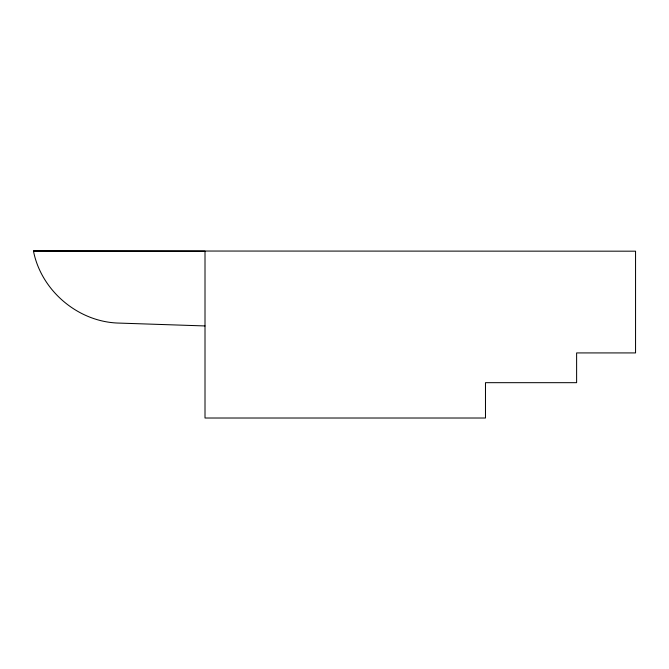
<?xml version="1.0" encoding="UTF-8"?>
<svg xmlns="http://www.w3.org/2000/svg" width="669" height="669" viewBox="0 0 669 669"><rect width="100%" height="100%" fill="white"/><g stroke="black" fill="none" stroke-linecap="round" stroke-linejoin="round"><path stroke-width="1" d="M33.45 250.984L205.007 251.184L205.007 418.016L485.477 418.016L485.477 382.676L576.619 382.676L576.619 352.923L635.55 352.923L635.55 251.184L33.45 250.984C41.244 290.956 78.516 322.291 119.233 323.094L205.007 325.945"/></g></svg>
